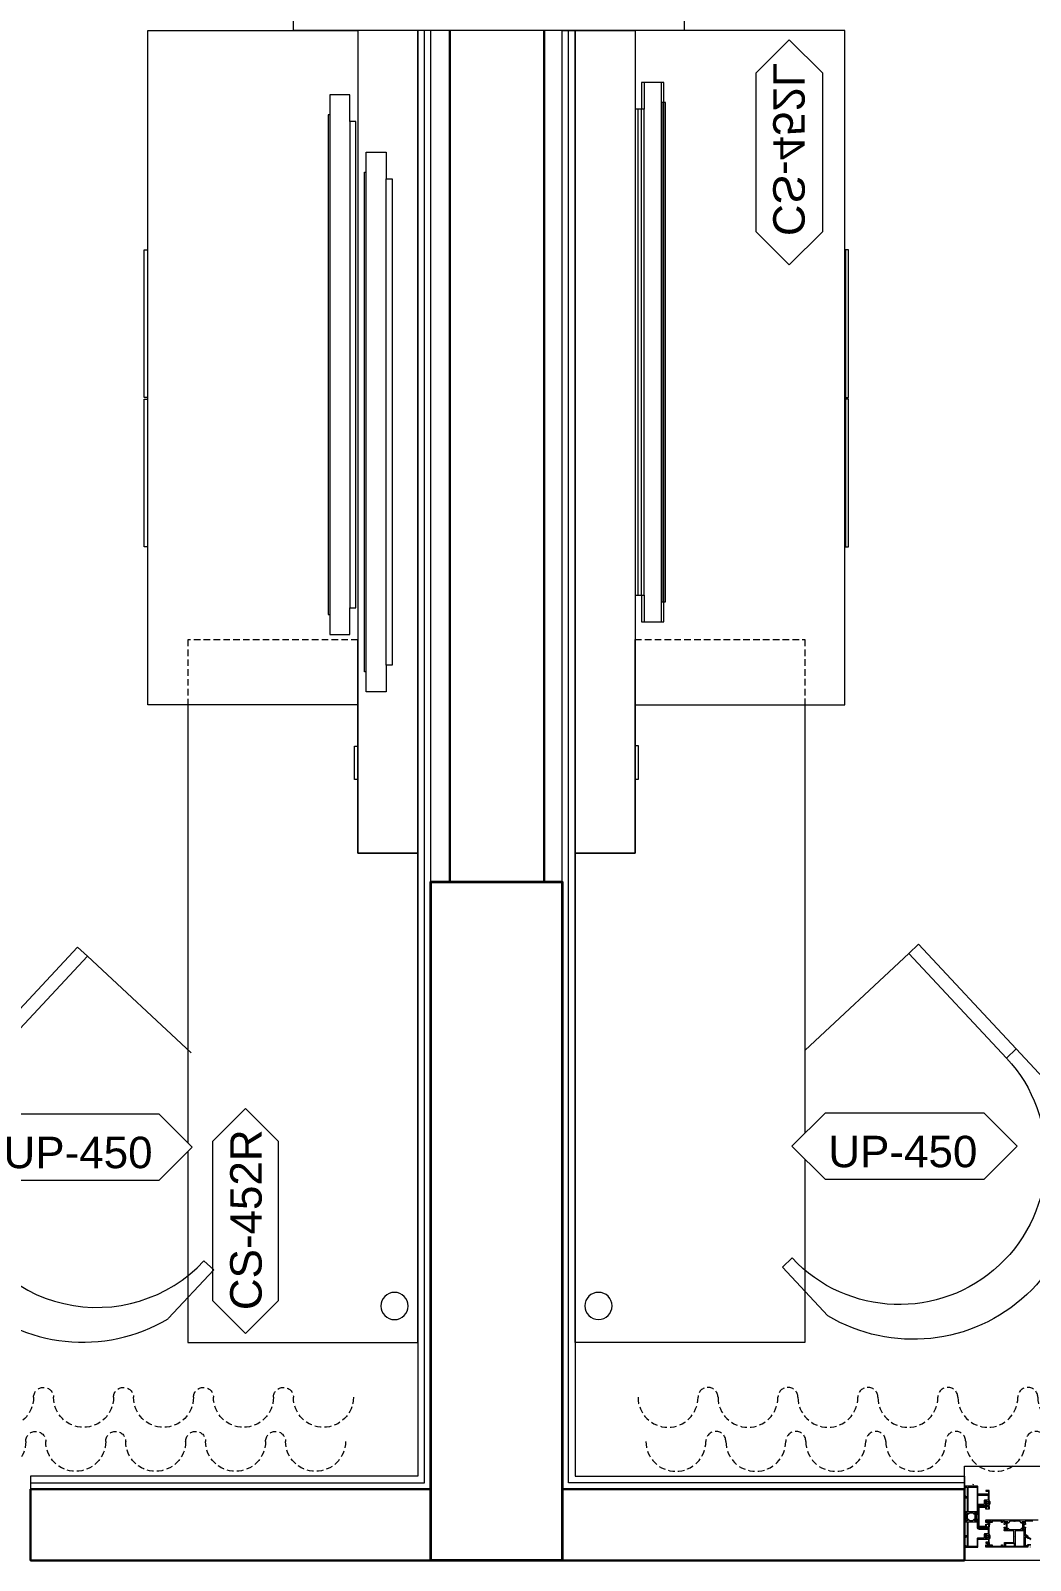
# Model space of a CAD drawing. Header units: centimetres. Extents: x 118932 to 154602, y -32682 to -23521.
# Drawn here: x 140517.6 to 140708.2, y -31158.7 to -30867 of the extents above; entities that cross this region are included whole.
import ezdxf

# ---------------------------------------------------------------- set-up
doc = ezdxf.new("R2010")
doc.units = ezdxf.units.CM
doc.header["$LTSCALE"] = 50
doc.header["$MEASUREMENT"] = 0
doc.linetypes.add('HIDDEN', pattern=[0.375, 0.25, -0.125])
for name, color, linetype, lineweight, true_color in [('GEN_00_BL_Yazı', 7, 'Continuous', 0, 0x4f5250), ('GEN_01_TA_Kolon', 7, 'Continuous', 35, 0xd05d28), ('GEN_02_TF_Mobilya', 7, 'Continuous', 5, 0x745e3d), ('GEN_02_TF_Pencere', 7, 'Continuous', 9, 0x6093ac), ('GEN_05_ML_Alçıpan', 7, 'Continuous', 18, 0x008b29), ('GEN_05_ML_Alçıpan_giydirme', 7, 'Continuous', 18, 0x7ebab5), ('GEN_05_ML_Mermer', 7, 'Continuous', 9, 0x9d8692), ('GEN_06_GR_İnce', 7, 'Continuous', 13, 0xb0b0a9), ('KALACAK DUVARLAR', 7, 'Continuous', 30, 0x005387), ('ÖRÜLECEK DUVARLAR', 7, 'Continuous', 30, 0xfaca30)]:
    doc.layers.add(name, color=color, linetype=linetype, lineweight=lineweight, true_color=true_color)
doc.styles.add('Arial_6', font='arial.ttf', dxfattribs={"height": 59.5325})

# ---------------------------------------------------------------- blocks, each defined once
blk = doc.blocks.new('LEVEL 0_B BLOK_KOLON')
at = {"layer": 'GEN_01_TA_Kolon'}
blk.add_lwpolyline([(-373, -1572.51), (-398, -1572.51), (-398, -1443.09), (-398, -1443.09), (-373, -1443.09)], close=True, dxfattribs=at)
blk = doc.blocks.new('KALACAK DUVALAR LEVEL 0 B BLOK')
at = {"layer": 'KALACAK DUVARLAR'}
for p, q in [((-508.88, -1426.58), (-508.88, -1588.88)), ((-490.88, -1426.58), (-490.88, -1588.88))]:
    blk.add_line(p, q, dxfattribs=at)
blk = doc.blocks.new('P30_')
at = {"layer": 'GEN_02_TF_Pencere', "linetype": 'Continuous'}
for p, q in [((206581.99, -26319.51), (206581.99, -26320.02)), ((206582.01, -26319.51), (206582.01, -26320.02)), ((206582.03, -26319.51), (206582.03, -26320.02)), ((206582.05, -26319.51), (206582.05, -26320.02)), ((206582.07, -26319.51), (206582.07, -26320.02)), ((206582.09, -26319.51), (206582.09, -26320.02)), ((206582.11, -26319.51), (206582.11, -26320.02)), ((206582.13, -26319.51), (206582.13, -26320.02)), ((206582.15, -26319.51), (206582.15, -26320.02)), ((206582.17, -26319.51), (206582.17, -26320.02)), ((206582.19, -26319.51), (206582.19, -26320.02)), ((206582.21, -26319.51), (206582.21, -26320.02)), ((206582.23, -26319.51), (206582.23, -26320.02)), ((206582.25, -26319.51), (206582.25, -26320.02)), ((206582.27, -26319.51), (206582.27, -26320.02)), ((206582.29, -26319.51), (206582.29, -26320.02)), ((206581.99, -26323.91), (206581.99, -26323.4)), ((206582.01, -26323.91), (206582.01, -26323.4)), ((206582.03, -26323.91), (206582.03, -26323.4)), ((206582.05, -26323.91), (206582.05, -26323.4)), ((206582.07, -26323.91), (206582.07, -26323.4)), ((206582.09, -26323.91), (206582.09, -26323.4)), ((206582.11, -26323.91), (206582.11, -26323.4)), ((206582.13, -26323.91), (206582.13, -26323.4)), ((206582.15, -26323.91), (206582.15, -26323.4)), ((206582.17, -26323.91), (206582.17, -26323.4)), ((206582.19, -26323.91), (206582.19, -26323.4)), ((206582.21, -26323.91), (206582.21, -26323.4)), ((206582.23, -26323.91), (206582.23, -26323.4)), ((206582.25, -26323.91), (206582.25, -26323.4)), ((206582.27, -26323.91), (206582.27, -26323.4)), ((206582.29, -26323.91), (206582.29, -26323.4))]:
    blk.add_line(p, q, dxfattribs=at)
at = {"layer": 'GEN_02_TF_Pencere', "extrusion": (0, 0, -1)}
for points in [[(-206578.05, -26314.87), (-206578.05, -26317.51, 0.414214), (-206578.02, -26317.54), (-206577.58, -26317.54, -0.414214), (-206577.55, -26317.57), (-206577.55, -26317.84), (-206577.55, -26318), (-206577.78, -26318.02, -0.957329), (-206577.79, -26317.98, 0.267761), (-206577.77, -26317.97), (-206577.72, -26317.81, 0.843081), (-206577.73, -26317.75), (-206578.18, -26317.75, 0.577366), (-206578.2, -26317.8), (-206578.11, -26317.96, 0.182697), (-206578.1, -26317.96, -0.849744), (-206578.11, -26318), (-206578.2, -26318, -0.267944), (-206578.46, -26317.85), (-206578.49, -26317.8, 0.267966), (-206578.58, -26317.75), (-206578.66, -26317.75, -1), (-206578.72, -26317.75), (-206578.8, -26317.75, -1), (-206578.86, -26317.75), (-206578.92, -26317.75), (-206578.94, -26317.79), (-206578.96, -26317.75), (-206579.09, -26317.75, 0.267964), (-206579.17, -26317.8), (-206579.2, -26317.85, -0.267944), (-206579.46, -26318), (-206579.55, -26318, -0.849637), (-206579.56, -26317.96, 0.182928), (-206579.55, -26317.96), (-206579.46, -26317.8, 0.577366), (-206579.48, -26317.75), (-206579.94, -26317.75, 0.843087), (-206579.95, -26317.81), (-206579.89, -26317.97, 0.268123), (-206579.87, -26317.98, -0.957545), (-206579.88, -26318.02), (-206580.18, -26318, -0.493156), (-206580.19, -26317.97), (-206580.16, -26317.89, -0.312805), (-206580.15, -26317.87, 0.41134), (-206580.12, -26317.84), (-206580.12, -26316.54, 0.414214), (-206580.32, -26316.34), (-206582.09, -26316.34, 0.414214), (-206582.12, -26316.37), (-206582.07, -26316.51, -0.414214), (-206582.1, -26316.54), (-206582.24, -26316.54, -0.414214), (-206582.27, -26316.51), (-206582.27, -26316.16, -0.399096), (-206582.22, -26316.11), (-206581.85, -26316.09, -0.429495), (-206581.81, -26316.12), (-206581.81, -26316.14, 0.414214), (-206581.76, -26316.19), (-206581.57, -26316.19, 0.414214), (-206581.47, -26316.09), (-206581.47, -26315.59, 0.414214), (-206581.57, -26315.49), (-206581.76, -26315.49, 0.414214), (-206581.81, -26315.54), (-206581.81, -26315.56, -0.429487), (-206581.85, -26315.59), (-206582.22, -26315.57, -0.399104), (-206582.27, -26315.52), (-206582.27, -26313.57, -0.414214), (-206582.17, -26313.47), (-206581.65, -26313.47, -0.414214), (-206581.62, -26313.5), (-206581.62, -26313.59, -0.400696), (-206581.64, -26313.62), (-206582.08, -26313.64, 0.400696), (-206582.11, -26313.67), (-206582.11, -26314.18, 0.414214), (-206582.08, -26314.21), (-206580.15, -26314.21, 0.414214), (-206580.12, -26314.18), (-206580.12, -26312.82, -0.414214), (-206579.97, -26312.67), (-206577.58, -26312.67, -0.414214), (-206577.55, -26312.7), (-206577.55, -26312.92, -0.414214), (-206577.7, -26313.07), (-206577.73, -26313.07, -0.414214), (-206577.75, -26313.05), (-206577.75, -26313, -0.36604), (-206577.72, -26312.97, 0.365984), (-206577.7, -26312.94), (-206577.7, -26312.85, 0.414214), (-206577.73, -26312.82), (-206577.84, -26312.82, 0.367429), (-206577.87, -26312.85, -0.364526), (-206577.89, -26312.87), (-206578.02, -26312.87, 0.414214), (-206578.05, -26312.9), (-206578.05, -26313.74), (-206578.08, -26313.77), (-206578.05, -26313.8), (-206578.05, -26314.64, 0.414214), (-206578.02, -26314.67), (-206577.89, -26314.67, -0.364526), (-206577.87, -26314.7, 0.367429), (-206577.84, -26314.72), (-206577.73, -26314.72, 0.414214), (-206577.7, -26314.69), (-206577.7, -26314.6, 0.365984), (-206577.72, -26314.57, -0.36604), (-206577.75, -26314.55), (-206577.75, -26314.49, -0.414214), (-206577.73, -26314.47), (-206577.7, -26314.47, -0.414214), (-206577.55, -26314.62), (-206577.55, -26314.79, -0.414214), (-206577.63, -26314.87), (-206578.05, -26314.87)], [(-206580.12, -26316.11), (-206580.12, -26314.42, 0.414189), (-206580.15, -26314.39), (-206582.06, -26314.39, 0.414238), (-206582.09, -26314.42), (-206582.09, -26315.31, 0.414214), (-206582.06, -26315.34), (-206581.37, -26315.34, -0.414214), (-206581.27, -26315.44), (-206581.27, -26316.04, 0.414214), (-206581.17, -26316.14), (-206580.15, -26316.14, 0.414214), (-206580.12, -26316.11)], [(-206577.85, -26318.92), (-206577.85, -26318.07, -0.131652), (-206577.83, -26318.01), (-206577.73, -26317.83), (-206577.73, -26317.79, 0.414214), (-206577.77, -26317.75), (-206578.11, -26317.75, 0.414214), (-206578.15, -26317.79), (-206578.15, -26317.83), (-206578.04, -26318.01, -0.131652), (-206578.03, -26318.07), (-206578.03, -26318.92, -0.131652), (-206578.04, -26318.98), (-206578.15, -26319.16), (-206578.15, -26319.19, 0.414214), (-206578.11, -26319.23), (-206577.77, -26319.23, 0.414214), (-206577.73, -26319.19), (-206577.73, -26319.16), (-206577.83, -26318.98, -0.131652), (-206577.85, -26318.92)], [(-206579.6, -26318.92), (-206579.6, -26318.07, -0.131652), (-206579.59, -26318.01), (-206579.48, -26317.83), (-206579.48, -26317.79, 0.414214), (-206579.52, -26317.75), (-206579.86, -26317.75, 0.414214), (-206579.9, -26317.79), (-206579.9, -26317.83), (-206579.8, -26318.01, -0.131652), (-206579.78, -26318.07), (-206579.78, -26318.92, -0.131652), (-206579.8, -26318.98), (-206579.9, -26319.16), (-206579.9, -26319.19, 0.414214), (-206579.86, -26319.23), (-206579.52, -26319.23, 0.414214), (-206579.48, -26319.19), (-206579.48, -26319.16), (-206579.59, -26318.98, -0.131652), (-206579.6, -26318.92)], [(-206581.61, -26316.38, 0.198912), (-206581.62, -26316.36, 0.198912), (-206581.64, -26316.35), (-206582.05, -26316.35, 0.518649), (-206582.08, -26316.39), (-206582.04, -26316.51, -0.518649), (-206582.07, -26316.55), (-206582.23, -26316.55, 0.414214), (-206582.26, -26316.58), (-206582.26, -26317.04, 0.414214), (-206582.23, -26317.07), (-206581.64, -26317.07, 0.414214), (-206581.61, -26317.04), (-206581.61, -26316.7), (-206580.26, -26316.7), (-206580.26, -26318.49), (-206580.26, -26320.27), (-206581.61, -26320.27), (-206581.61, -26319.93, 0.414214), (-206581.64, -26319.9), (-206582.23, -26319.9, 0.414214), (-206582.26, -26319.93), (-206582.26, -26320.39, 0.414214), (-206582.23, -26320.42), (-206582.07, -26320.42, -0.518649), (-206582.04, -26320.46), (-206582.08, -26320.58, 0.518649), (-206582.05, -26320.62), (-206581.64, -26320.62, 0.414214), (-206581.61, -26320.59), (-206581.61, -26320.42, -0.414214), (-206581.58, -26320.39), (-206580.17, -26320.39, 0.414214), (-206580.14, -26320.36), (-206580.14, -26318.49), (-206580.14, -26316.61, 0.414214), (-206580.17, -26316.58), (-206581.58, -26316.58, -0.414214), (-206581.61, -26316.55), (-206581.61, -26316.38)], [(-206582.27, -26315.4, 0.064394), (-206582.35, -26315.61, 0.064394), (-206582.38, -26315.83, 0.129325), (-206582.27, -26316.26), (-206582.27, -26316.11, -0.399528), (-206582.24, -26316.08), (-206581.82, -26316.06, -0.414214), (-206581.79, -26316.09), (-206581.79, -26316.12, 0.414214), (-206581.76, -26316.15), (-206581.76, -26316.15, 0.295923), (-206581.67, -26316.09, 0.104809), (-206581.61, -26315.83, 0.104809), (-206581.67, -26315.57, 0.295923), (-206581.76, -26315.51), (-206581.76, -26315.51, 0.414214), (-206581.79, -26315.54), (-206581.79, -26315.57, -0.414214), (-206581.82, -26315.6), (-206582.24, -26315.58, -0.399528), (-206582.27, -26315.55), (-206582.27, -26315.4)], [(-206581.72, -26316.48, -0.190395), (-206581.71, -26316.5), (-206581.71, -26316.94, -0.414214), (-206581.74, -26316.97), (-206582.13, -26316.97, -0.414214), (-206582.16, -26316.94), (-206582.16, -26316.68, -0.414214), (-206582.13, -26316.65), (-206582.09, -26316.65, 0.505029), (-206581.95, -26316.46), (-206581.74, -26316.47, -0.190395), (-206581.72, -26316.48)], [(-206582.13, -26315.69), (-206581.8, -26315.7, -0.337036), (-206581.77, -26315.73, -0.054259), (-206581.76, -26315.83, -0.054259), (-206581.77, -26315.94, -0.337036), (-206581.8, -26315.96), (-206582.13, -26315.98, -0.32284), (-206582.15, -26315.96, -0.093955), (-206582.18, -26315.83, -0.093955), (-206582.15, -26315.71, -0.32284), (-206582.13, -26315.69)], [(-206577.58, -26324.32), (-206579.97, -26324.32, -0.414214), (-206580.12, -26324.17), (-206580.12, -26322.81, 0.414214), (-206580.15, -26322.78), (-206582.08, -26322.78, 0.414214), (-206582.11, -26322.81), (-206582.11, -26323.32, 0.400696), (-206582.08, -26323.35), (-206581.64, -26323.37, -0.400696), (-206581.62, -26323.4), (-206581.62, -26323.49, -0.414214), (-206581.65, -26323.52), (-206582.17, -26323.52, -0.414214), (-206582.27, -26323.42), (-206582.27, -26322.6, -0.399104), (-206582.22, -26322.55), (-206581.85, -26322.53, -0.429487), (-206581.81, -26322.56), (-206581.81, -26322.58, 0.414214), (-206581.76, -26322.63), (-206581.57, -26322.63, 0.414214), (-206581.47, -26322.53), (-206581.47, -26322.03, 0.414214), (-206581.57, -26321.93), (-206581.76, -26321.93, 0.414214), (-206581.81, -26321.98), (-206581.81, -26322, -0.429495), (-206581.85, -26322.03), (-206582.22, -26322.01, -0.399096), (-206582.27, -26321.96), (-206582.27, -26320.48, -0.414214), (-206582.24, -26320.45), (-206582.1, -26320.45, -0.518649), (-206582.07, -26320.49), (-206582.11, -26320.61, 0.518649), (-206582.08, -26320.65), (-206580.32, -26320.65, 0.414214), (-206580.12, -26320.45), (-206580.12, -26319.15, 0.41134), (-206580.15, -26319.12, -0.312805), (-206580.16, -26319.1), (-206580.19, -26319.02, -0.493156), (-206580.18, -26318.99), (-206579.88, -26318.97, -0.957545), (-206579.87, -26319.01, 0.268123), (-206579.89, -26319.02), (-206579.95, -26319.18, 0.843087), (-206579.94, -26319.24), (-206579.48, -26319.24, 0.577366), (-206579.46, -26319.19), (-206579.55, -26319.04, 0.182928), (-206579.56, -26319.03, -0.849637), (-206579.55, -26318.99), (-206579.46, -26318.99, -0.267944), (-206579.2, -26319.14), (-206579.17, -26319.19, 0.267964), (-206579.09, -26319.24), (-206578.96, -26319.24), (-206578.94, -26319.2), (-206578.92, -26319.24), (-206578.86, -26319.24, -1), (-206578.8, -26319.24), (-206578.72, -26319.24, -1), (-206578.66, -26319.24), (-206578.58, -26319.24, 0.267966), (-206578.49, -26319.19), (-206578.46, -26319.14, -0.267944), (-206578.2, -26318.99), (-206578.11, -26318.99, -0.849744), (-206578.1, -26319.03, 0.182697), (-206578.11, -26319.04), (-206578.2, -26319.19, 0.577366), (-206578.18, -26319.24), (-206577.73, -26319.24, 0.843081), (-206577.72, -26319.18), (-206577.77, -26319.02, 0.267761), (-206577.79, -26319.01, -0.957329), (-206577.78, -26318.97), (-206577.55, -26318.99), (-206577.55, -26319.15), (-206577.55, -26319.43, -0.414214), (-206577.58, -26319.46), (-206578.02, -26319.46, 0.414214), (-206578.05, -26319.49), (-206578.05, -26322.12), (-206577.63, -26322.12, -0.414214), (-206577.55, -26322.2), (-206577.55, -26322.37, -0.414214), (-206577.7, -26322.52), (-206577.73, -26322.52, -0.414214), (-206577.75, -26322.5), (-206577.75, -26322.45, -0.36604), (-206577.72, -26322.42, 0.365984), (-206577.7, -26322.39), (-206577.7, -26322.3, 0.414214), (-206577.73, -26322.27), (-206577.84, -26322.27, 0.367429), (-206577.87, -26322.29, -0.364526), (-206577.89, -26322.32), (-206578.02, -26322.32, 0.414214), (-206578.05, -26322.35), (-206578.05, -26323.19), (-206578.08, -26323.22), (-206578.05, -26323.25), (-206578.05, -26324.09, 0.414214), (-206578.02, -26324.12), (-206577.89, -26324.12, -0.364526), (-206577.87, -26324.14, 0.367429), (-206577.84, -26324.17), (-206577.73, -26324.17, 0.414214), (-206577.7, -26324.14), (-206577.7, -26324.05, 0.365984), (-206577.72, -26324.02, -0.36604), (-206577.75, -26323.99), (-206577.75, -26323.94, -0.414214), (-206577.73, -26323.92), (-206577.7, -26323.92, -0.414214), (-206577.55, -26324.07), (-206577.55, -26324.29, -0.414214), (-206577.58, -26324.32)], [(-206579.94, -26324.14), (-206578.23, -26324.14), (-206578.23, -26319.46), (-206579.94, -26319.46), (-206579.94, -26320.45, -0.414214), (-206580.32, -26320.83), (-206582.06, -26320.83, 0.414214), (-206582.09, -26320.86), (-206582.09, -26321.75, 0.414214), (-206582.06, -26321.78), (-206581.37, -26321.78, -0.414214), (-206581.27, -26321.88), (-206581.27, -26322.48, 0.414214), (-206581.17, -26322.58), (-206580.04, -26322.58, -0.414214), (-206579.94, -26322.68), (-206579.94, -26324.14)], [(-206589.59, -26324.31), (-206581.65, -26324.32, 0.198912), (-206581.62, -26324.31, 0.198912), (-206581.62, -26324.29), (-206581.62, -26323.85, 0.414214), (-206581.65, -26323.82), (-206581.85, -26323.82, 0.414214), (-206581.92, -26323.89, 0.414214), (-206581.89, -26323.92), (-206581.81, -26323.92, -0.414214), (-206581.76, -26323.97), (-206581.76, -26324.09, -0.414214), (-206581.81, -26324.14), (-206582.48, -26324.14, -0.414214), (-206582.53, -26324.09), (-206582.53, -26323.97, -0.414214), (-206582.48, -26323.92), (-206582.4, -26323.92, 0.414214), (-206582.37, -26323.89, 0.414214), (-206582.44, -26323.82), (-206582.75, -26323.82, 0.414214), (-206582.8, -26323.87), (-206582.8, -26323.94, 0.414214), (-206582.77, -26323.97), (-206582.67, -26323.97), (-206582.67, -26324.12), (-206584.67, -26324.11), (-206584.67, -26323.96), (-206584.6, -26323.96, 0.414214), (-206584.57, -26323.93), (-206584.57, -26323.87, 0.414214), (-206584.6, -26323.84), (-206584.76, -26323.84, 0.414214), (-206584.79, -26323.87), (-206584.79, -26324.08, -0.414214), (-206584.82, -26324.11), (-206585.17, -26324.11), (-206585.17, -26323.41, 0.414213), (-206585.2, -26323.38), (-206586.97, -26323.38), (-206586.96, -26322.3), (-206586.99, -26322.27), (-206586.96, -26322.24), (-206586.96, -26321.16), (-206585.21, -26321.16, 0.414277), (-206585.11, -26321.06), (-206585.11, -26321.03, 0.339312), (-206585.13, -26321.01), (-206585.15, -26321, -0.339802), (-206585.16, -26320.99), (-206585.16, -26320.8), (-206585.09, -26320.54, 0.700085), (-206585.2, -26320.46), (-206585.22, -26320.48), (-206585.39, -26320.65, 0.617948), (-206585.38, -26320.71, -0.283637), (-206585.35, -26320.73), (-206585.3, -26320.91), (-206585.3, -26320.93, -0.673161), (-206585.35, -26320.95, 0.202488), (-206585.37, -26320.94), (-206585.76, -26320.94, -0.414214), (-206585.79, -26320.91), (-206585.79, -26320.89, -0.137872), (-206585.79, -26320.88), (-206585.69, -26320.72, 0.585524), (-206585.71, -26320.69), (-206585.85, -26320.69, 0.261413), (-206585.94, -26320.74), (-206586.01, -26320.87, -0.261413), (-206586.1, -26320.91), (-206587.01, -26320.91), (-206588.18, -26320.91, -0.261413), (-206588.26, -26320.86), (-206588.34, -26320.74, 0.261413), (-206588.42, -26320.69), (-206588.57, -26320.69, 0.585524), (-206588.58, -26320.72), (-206588.49, -26320.87, -0.137872), (-206588.49, -26320.89), (-206588.49, -26320.91, -0.414214), (-206588.52, -26320.94), (-206588.9, -26320.94, 0.202488), (-206588.93, -26320.95, -0.673161), (-206588.98, -26320.93), (-206588.98, -26320.91), (-206588.93, -26320.73, -0.283637), (-206588.9, -26320.71, 0.617948), (-206588.89, -26320.65), (-206589.06, -26320.47), (-206589.08, -26320.46, 0.700085), (-206589.18, -26320.54), (-206589.11, -26320.8), (-206589.11, -26322.08, -0.414214), (-206589.14, -26322.11), (-206589.28, -26322.11, -0.414214), (-206589.31, -26322.08), (-206589.31, -26321.99, 0.463003), (-206589.35, -26321.96, 0.372825), (-206589.43, -26322.06), (-206589.43, -26322.08, -0.414214), (-206589.46, -26322.11), (-206589.53, -26322.11, 0.414214), (-206589.61, -26322.19), (-206589.61, -26322.36, 0.414214), (-206589.47, -26322.51), (-206589.45, -26322.51, 0.414214), (-206589.42, -26322.48), (-206589.42, -26322.44, 0.380812), (-206589.44, -26322.41, -0.365977), (-206589.47, -26322.38), (-206589.47, -26322.29, -0.414214), (-206589.43, -26322.26), (-206589.32, -26322.26, -0.365977), (-206589.3, -26322.29, 0.369187), (-206589.27, -26322.31), (-206589.14, -26322.31, -0.414214), (-206589.11, -26322.34), (-206589.12, -26323.18), (-206589.09, -26323.21), (-206589.12, -26323.24), (-206589.12, -26324.08, -0.414214), (-206589.15, -26324.11), (-206589.27, -26324.11, 0.365995), (-206589.3, -26324.14, -0.365977), (-206589.33, -26324.16), (-206589.44, -26324.16, -0.414214), (-206589.47, -26324.13), (-206589.47, -26324.04, -0.374045), (-206589.44, -26324.01, 0.366034), (-206589.42, -26323.98), (-206589.42, -26323.94, 0.414214), (-206589.45, -26323.91), (-206589.47, -26323.91, 0.414214), (-206589.62, -26324.06), (-206589.62, -26324.28, 0.414214), (-206589.59, -26324.31)], [(-206581.71, -26320.03), (-206581.71, -26320.47, -0.395113), (-206581.74, -26320.5), (-206581.95, -26320.52, 0.505029), (-206582.09, -26320.32), (-206582.13, -26320.32, -0.414214), (-206582.16, -26320.29), (-206582.16, -26320.03, -0.414214), (-206582.13, -26320), (-206581.74, -26320, -0.414214), (-206581.71, -26320.03)], [(-206585.65, -26320.63), (-206585.65, -26319.78, 0.131653), (-206585.67, -26319.72), (-206585.77, -26319.54), (-206585.77, -26319.5, -0.414213), (-206585.73, -26319.46), (-206585.39, -26319.46, -0.414214), (-206585.35, -26319.5), (-206585.35, -26319.54), (-206585.46, -26319.72, 0.131652), (-206585.47, -26319.78), (-206585.47, -26320.63, 0.131652), (-206585.46, -26320.69), (-206585.35, -26320.87), (-206585.35, -26320.9, -0.414214), (-206585.39, -26320.94), (-206585.73, -26320.94, -0.414213), (-206585.77, -26320.9), (-206585.77, -26320.87), (-206585.67, -26320.69, 0.131652), (-206585.65, -26320.63)], [(-206588.65, -26320.63), (-206588.65, -26319.78, -0.131653), (-206588.63, -26319.72), (-206588.53, -26319.54), (-206588.53, -26319.5, 0.414213), (-206588.57, -26319.46), (-206588.91, -26319.46, 0.414214), (-206588.95, -26319.5), (-206588.95, -26319.54), (-206588.84, -26319.72, -0.131652), (-206588.83, -26319.78), (-206588.83, -26320.63, -0.131652), (-206588.84, -26320.69), (-206588.95, -26320.87), (-206588.95, -26320.9, 0.414214), (-206588.91, -26320.94), (-206588.57, -26320.94, 0.414213), (-206588.53, -26320.9), (-206588.53, -26320.87), (-206588.63, -26320.69, -0.131652), (-206588.65, -26320.63)], [(-206582.27, -26321.84, 0.064394), (-206582.35, -26322.05, 0.064394), (-206582.38, -26322.27, 0.129325), (-206582.27, -26322.7), (-206582.27, -26322.55, -0.399528), (-206582.24, -26322.52), (-206581.82, -26322.5, -0.414214), (-206581.79, -26322.53), (-206581.79, -26322.56, 0.414214), (-206581.76, -26322.59), (-206581.76, -26322.59, 0.295923), (-206581.67, -26322.53, 0.104809), (-206581.61, -26322.27, 0.104809), (-206581.67, -26322.01, 0.295923), (-206581.76, -26321.95), (-206581.76, -26321.95, 0.414214), (-206581.79, -26321.98), (-206581.79, -26322.01, -0.414214), (-206581.82, -26322.04), (-206582.24, -26322.02, -0.399528), (-206582.27, -26321.99), (-206582.27, -26321.84)], [(-206582.13, -26322.12), (-206581.8, -26322.14, -0.337036), (-206581.77, -26322.16, -0.054259), (-206581.76, -26322.27, -0.054259), (-206581.77, -26322.37, -0.337036), (-206581.8, -26322.4), (-206582.13, -26322.41, -0.32284), (-206582.15, -26322.4, -0.093955), (-206582.18, -26322.27, -0.093955), (-206582.15, -26322.14, -0.32284), (-206582.13, -26322.12)], [(-206587.04, -26323.59, -0.198912), (-206587.02, -26323.58), (-206585.4, -26323.58, -0.414214), (-206585.37, -26323.61), (-206585.37, -26324.08, -0.414214), (-206585.4, -26324.11), (-206587.02, -26324.11, -0.414214), (-206587.05, -26324.08), (-206587.05, -26323.61, -0.198912), (-206587.04, -26323.59)]]:
    blk.add_lwpolyline(points, format="xyb", close=True, dxfattribs=at)
for points in [[(-206578.23, -26317.54), (-206578.23, -26312.85), (-206579.94, -26312.85), (-206579.94, -26317.54), (-206578.23, -26317.54)], [(-206587.21, -26324.11), (-206588.92, -26324.11), (-206588.91, -26321.16), (-206587.2, -26321.16), (-206587.21, -26324.11)]]:
    blk.add_lwpolyline(points, close=True, dxfattribs=at)
for points in [[(-206590.57, -26319.31), (-206589.15, -26319.31, -0.414214), (-206589.12, -26319.34), (-206589.12, -26319.61), (-206589.19, -26319.87, 0.700075), (-206589.08, -26319.95), (-206589.06, -26319.93), (-206588.89, -26319.76, 0.617785), (-206588.9, -26319.7, -0.283333), (-206588.93, -26319.68), (-206588.98, -26319.49), (-206588.98, -26319.48, -0.673162), (-206588.93, -26319.45, 0.202354), (-206588.91, -26319.46), (-206588.52, -26319.46, -0.415901), (-206588.49, -26319.49), (-206588.49, -26319.52, -0.137872), (-206588.49, -26319.53), (-206588.59, -26319.68, 0.585714), (-206588.57, -26319.71), (-206588.43, -26319.71, 0.30109), (-206588.34, -26319.67), (-206588.18, -26319.41, -0.261413), (-206588.1, -26319.36), (-206587.27, -26319.36), (-206587.25, -26319.4), (-206587.23, -26319.36), (-206587.17, -26319.36, 1), (-206587.11, -26319.36), (-206587.03, -26319.36, 1), (-206586.97, -26319.36), (-206586.19, -26319.36, -0.261413), (-206586.1, -26319.41), (-206585.94, -26319.67, 0.261381), (-206585.86, -26319.71), (-206585.71, -26319.71, 0.585524), (-206585.7, -26319.68), (-206585.79, -26319.53, -0.137707), (-206585.79, -26319.52), (-206585.79, -26319.49, -0.414214), (-206585.76, -26319.46), (-206585.38, -26319.46, 0.202488), (-206585.35, -26319.45, -0.673126), (-206585.3, -26319.48), (-206585.3, -26319.49), (-206585.35, -26319.68, -0.283536), (-206585.38, -26319.7, 0.617796), (-206585.39, -26319.76), (-206585.22, -26319.93), (-206585.2, -26319.95, 0.700399), (-206585.1, -26319.87), (-206585.17, -26319.61), (-206585.17, -26319.34, -0.414214), (-206585.14, -26319.31), (-206584.82, -26319.31, -0.414214), (-206584.79, -26319.34), (-206584.79, -26319.55, 0.414214), (-206584.76, -26319.58), (-206584.6, -26319.58, 0.414214), (-206584.57, -26319.55), (-206584.57, -26319.49, 0.414214), (-206584.6, -26319.46), (-206584.67, -26319.46), (-206584.67, -26319.31), (-206582.67, -26319.31), (-206582.67, -26319.46), (-206582.77, -26319.46, 0.414214), (-206582.8, -26319.49), (-206582.8, -26319.56, 0.414214), (-206582.75, -26319.61), (-206582.44, -26319.61, 0.414214), (-206582.37, -26319.54, 0.414214), (-206582.4, -26319.51), (-206582.48, -26319.51, -0.414214), (-206582.53, -26319.46), (-206582.53, -26319.34, -0.414214), (-206582.48, -26319.29), (-206581.81, -26319.29, -0.414214), (-206581.76, -26319.34), (-206581.76, -26319.46, -0.414214), (-206581.81, -26319.51), (-206581.89, -26319.51, 0.414214), (-206581.92, -26319.54, 0.414214), (-206581.85, -26319.61), (-206581.65, -26319.61, 0.414214), (-206581.62, -26319.58), (-206581.62, -26319.14, 0.414214), (-206581.65, -26319.11), (-206581.65, -26319.11), (-206591.59, -26319.11, 0.414214)], [(-206590.15, -26324.32, 0.41421), (-206590.12, -26324.29), (-206590.12, -26324.23, 0.41421), (-206590.15, -26324.2)], [(-206590.17, -26323.9), (-206589.9, -26323.9), (-206589.88, -26323.93, 0.414213), (-206589.83, -26323.94), (-206589.66, -26323.84, 0.767327), (-206589.68, -26323.78), (-206590.19, -26323.78, 0.414213)], [(-206590.2, -26322.89), (-206590.09, -26322.73, -0.244575), (-206589.94, -26322.66), (-206589.66, -26322.66, 0.767327), (-206589.63, -26322.55), (-206589.83, -26322.44, 0.577351), (-206589.88, -26322.47), (-206589.88, -26322.54), (-206589.94, -26322.54, 0.244575), (-206590.19, -26322.66)]]:
    blk.add_lwpolyline(points, format="xyb", dxfattribs=at)
at = {"layer": 'GEN_02_TF_Pencere', "linetype": 'Continuous'}
for points in [[(206582.48, -26319.51), (206581.8, -26319.51), (206581.8, -26319.42), (206582.48, -26319.42), (206582.48, -26319.51)], [(206581.8, -26323.91), (206582.48, -26323.91), (206582.48, -26324), (206581.8, -26324), (206581.8, -26323.91)]]:
    blk.add_lwpolyline(points, close=True, dxfattribs=at)
at = {"layer": 'GEN_02_TF_Pencere'}
blk.add_arc((206579.47, -26312.47), 0.332, 142.1442, 217.8558, dxfattribs=at)
at = {"layer": 'GEN_05_ML_Mermer'}
blk.add_lwpolyline([(206772.55, -26326.82), (206577.55, -26326.82), (206577.55, -26308.82), (206772.55, -26308.82)], close=True, dxfattribs=at)
blk = doc.blocks.new('DOGRAMA LEVEL 0 B BLOK')
at = {"layer": 'GEN_06_GR_İnce'}
blk.add_blockref('P30_', (-205555.71, 24514.21, 0), dxfattribs=at)
blk = doc.blocks.new('ÖRÜLECEK DUVAR LEVEL 0 B BLOK')
at = {"layer": 'ÖRÜLECEK DUVARLAR', "elevation": 0}
for points in [[(536.96, -851.36), (613.26, -851.36), (613.26, -864.92), (536.96, -864.92)], [(714.96, -851.36), (638.26, -851.36), (638.26, -864.92), (714.96, -864.92)]]:
    blk.add_lwpolyline(points, close=True, dxfattribs=at)
blk = doc.blocks.new('DUVAR LEVEL 0 B LBOK')
at = {"layer": 'GEN_05_ML_Alçıpan', "elevation": 0}
blk.add_lwpolyline([(252.71, -387.82), (198.21, -387.82), (198.21, -573.82), (270.21, -573.82), (270.21, -576.32), (195.71, -576.32), (195.71, -385.32), (252.71, -385.32)], dxfattribs=at)
at = {"layer": 'GEN_05_ML_Alçıpan_giydirme', "elevation": 0}
for points in [[(145.62, -854.47), (221.92, -854.47), (221.92, -576.32), (219.42, -576.32), (219.42, -851.97), (145.62, -851.97), (145.62, -854.47)], [(145.62, -853.22), (220.67, -853.22), (220.67, -576.32)], [(323.62, -854.47), (246.92, -854.47), (246.92, -576.32), (249.42, -576.32), (249.42, -851.97), (323.62, -851.97), (323.62, -854.47)], [(323.62, -853.22), (248.17, -853.22), (248.17, -576.32)]]:
    blk.add_lwpolyline(points, dxfattribs=at)
blk = doc.blocks.new('FFE-Tag')
at = {"color": 0}
blk.add_wipeout([(-8.76, 0), (-6.19, 2.57), (6.19, 2.57), (8.76, 0), (6.19, -2.57), (-6.19, -2.57)], dxfattribs=at).dxf.layer = 'GEN_00_BL_Yazı'
at = {"layer": 'GEN_00_BL_Yazı', "color": 0}
for p, q in [((-8.76, 0), (-6.19, 2.57)), ((6.19, 2.57), (-6.19, 2.57)), ((8.76, 0), (6.19, 2.57)), ((-8.76, 0), (-6.19, -2.57)), ((8.76, 0), (6.19, -2.57)), ((-6.19, -2.57), (6.19, -2.57))]:
    blk.add_line(p, q, dxfattribs=at)
blk = doc.blocks.new('CS-452R')
at = {"layer": 'GEN_00_BL_Yazı', "xscale": 2.448801272789173, "yscale": 2.448801272789173, "zscale": 2.448801272789173}
blk.add_blockref('FFE-Tag', (0, 0), dxfattribs=at)
at = {"layer": 'GEN_00_BL_Yazı', "insert": (-17, 2.92), "char_height": 6, "attachment_point": 1, "style": 'Arial_6'}
blk.add_mtext('CS-452R', dxfattribs=at)
blk = doc.blocks.new('*U558')
at = {"layer": 'GEN_02_TF_Mobilya'}
for points in [[(-145.1, 389.3), (-1431, 389.3), (-1431, -10.7), (-145.1, -10.7)], [(-731.1, 396.2), (-1012.6, 396.2), (-1012.6, 390.4), (-731.1, 390.4)], [(-446.8, 396.2), (-728.2, 396.2), (-728.2, 390.4), (-446.8, 390.4)], [(137.5, -125), (-1431, -125), (-1431, -10.7), (137.5, -10.7)], [(-3.2, -4.3), (-66.7, -4.3), (-66.7, -10.7), (-3.2, -10.7)]]:
    blk.add_lwpolyline(points, close=True, dxfattribs=at)
at = {"layer": 'GEN_02_TF_Mobilya', "linetype": 'HIDDEN'}
blk.add_lwpolyline([(-269.5, -10.7), (-269.5, 313.1), (-145.1, 313.1)], dxfattribs=at)
at = {"layer": 'GEN_02_TF_Mobilya'}
blk.add_circle((1001.1, -80.6), 26, dxfattribs=at)
at = {"xscale": -9.99999999999993, "yscale": 9.99999999999993, "zscale": 9.99999999999993}
blk.add_blockref('CS-452R', (839, 203.3, 0), dxfattribs=at)
at = {"layer": 'GEN_02_TF_Mobilya'}
blk.add_lwpolyline([(-145.1, 313.1), (1070.9, 313.1), (1070.9, -125), (137.5, -125), (137.5, -10.7), (-269.5, -10.7)], dxfattribs=at)
blk = doc.blocks.new('UP-450_Chair')
at = {"layer": 'GEN_02_TF_Mobilya'}
for p, q in [((-304.8, 200), (-279.4, 200)), ((-304.8, -73), (-304.8, 200)), ((-279.4, 200), (-9.1, 200)), ((-279.4, 200), (-279.4, -73)), ((-279.4, -73), (-304.8, -73)), ((-304.8, -73), (-304.8, -200)), ((304.8, -73), (279.4, -73)), ((304.8, -200), (304.8, -73))]:
    blk.add_line(p, q, dxfattribs=at)
for centre, radius, start, end in [((0, -73), 279.4, 180, 0), ((0, -111.9), 317.3, 196.1288, 343.8712)]:
    blk.add_arc(centre, radius, start, end, dxfattribs=at)
blk = doc.blocks.new('EQ-456_TV 50_12554900-TypeF')
at = {"layer": 'GEN_02_TF_Mobilya'}
for p, q in [((520.7, 0), (-406.4, 0)), ((-406.4, 0), (-406.4, -11.9)), ((520.7, -11.9), (520.7, 0)), ((-406.4, -11.9), (-457.2, -11.9)), ((-457.2, -11.9), (-457.2, -50)), ((-406.4, -11.9), (520.7, -11.9)), ((571.5, -11.9), (520.7, -11.9)), ((571.5, -50), (571.5, -11.9)), ((-457.2, -50), (-419.1, -50)), ((-419.1, -50), (-419.1, -53.175)), ((-419.1, -50), (533.4, -50)), ((-419.1, -53.175), (533.4, -53.175)), ((533.4, -53.175), (533.4, -50)), ((533.4, -50), (571.5, -50))]:
    blk.add_line(p, q, dxfattribs=at)
blk = doc.blocks.new('UP-450')
at = {"layer": 'GEN_00_BL_Yazı', "xscale": 2.448801272789173, "yscale": 2.448801272789173, "zscale": 2.448801272789173}
blk.add_blockref('FFE-Tag', (0, 0), dxfattribs=at)
at = {"layer": 'GEN_00_BL_Yazı', "insert": (-0.32, -1.08), "char_height": 6, "attachment_point": 5, "style": 'Arial_6'}
blk.add_mtext('UP-450', dxfattribs=at)
blk = doc.blocks.new('CS-452L')
at = {"layer": 'GEN_00_BL_Yazı', "xscale": 2.448801272789173, "yscale": 2.448801272789173, "zscale": 2.448801272789173}
blk.add_blockref('FFE-Tag', (0, 0), dxfattribs=at)
at = {"layer": 'GEN_00_BL_Yazı', "insert": (-16, 2.92), "char_height": 6, "attachment_point": 1, "style": 'Arial_6'}
blk.add_mtext('CS-452L', dxfattribs=at)
blk = doc.blocks.new('*U557')
at = {"layer": 'GEN_02_TF_Mobilya'}
for points in [[(86.7, 396.2), (368.2, 396.2), (368.2, 390.4), (86.7, 390.4)], [(371.1, 396.2), (652.5, 396.2), (652.5, 390.4), (371.1, 390.4)], [(-497.5, -125), (1070.9, -125), (1070.9, -10.7), (-497.5, -10.7)], [(-356.8, -4.3), (-293.3, -4.3), (-293.3, -10.7), (-356.8, -10.7)]]:
    blk.add_lwpolyline(points, close=True, dxfattribs=at)
blk.add_lwpolyline([(-214.9, 313.1), (-1431, 313.1), (-1431, -125), (-497.5, -125), (-497.5, -10.7), (-90.5, -10.7)], dxfattribs=at)
at = {"layer": 'GEN_02_TF_Mobilya', "linetype": 'HIDDEN'}
blk.add_lwpolyline([(-90.5, -10.7), (-90.5, 313.1), (-214.9, 313.1)], dxfattribs=at)
at = {"layer": 'GEN_02_TF_Mobilya'}
blk.add_circle((-1361.1, -80.6), 26, dxfattribs=at)
at = {"xscale": 9.99999999999993, "yscale": 9.99999999999993, "zscale": 9.99999999999993}
blk.add_blockref('CS-452L', (839, 283.3, 0), dxfattribs=at)
at = {"layer": 'GEN_02_TF_Mobilya'}
blk.add_lwpolyline([(-214.9, 389.3), (1070.9, 389.3), (1070.9, -10.7), (-214.9, -10.7)], close=True, dxfattribs=at)
blk = doc.blocks.new('Drapery Nest - Drape-V397-TYPE F')
at = {"layer": 'GEN_02_TF_Mobilya', "linetype": 'HIDDEN'}
for points in [[(0, 95.2, -1), (0, 133.3, 1), (0, 247.6, -1), (0, 285.7, 1), (0, 400, -1), (0, 438.1, 1), (0, 400, -1), (0, 285.7, 1), (0, 247.6, -1), (0, 133.3, 1), (0, 95.2, -1), (0, -19.1, 1)], [(-1.8, -362, -1), (-1.8, -323.9, 1), (-1.8, -209.6, -1), (-1.8, -171.5, 1), (-1.8, -57.2, -1), (-1.8, -19.1, 1), (-1.8, -57.2, -1), (-1.8, -171.5, 1), (-1.8, -209.6, -1), (-1.8, -323.9, 1), (-1.8, -362, -1), (-1.8, -476.3, 1)], [(-1.8, -819.2, -1), (-1.8, -781.1, 1), (-1.8, -666.8, -1), (-1.8, -628.7, 1), (-1.8, -514.4, -1), (-1.8, -476.3, 1), (-1.8, -514.4, -1), (-1.8, -628.7, 1), (-1.8, -666.8, -1), (-1.8, -781.1, 1), (-1.8, -819.2, -1), (-1.8, -933.5, 1)]]:
    blk.add_lwpolyline(points, format="xyb", close=True, dxfattribs=at)
blk = doc.blocks.new('Drapery Nest - Drape-V396-TYPE F')
at = {"layer": 'GEN_02_TF_Mobilya', "linetype": 'HIDDEN'}
for points in [[(0, 95.25, -1), (0, 133.35, 1), (0, 247.65, -1), (0, 285.75, 1), (0, 400.05, -1), (0, 438.15, 1), (0, 400.05, -1), (0, 285.75, 1), (0, 247.65, -1), (0, 133.35, 1), (0, 95.25, -1), (0, -19.05, 1)], [(0, -361.95, -1), (0, -323.85, 1), (0, -209.55, -1), (0, -171.45, 1), (0, -57.15, -1), (0, -19.05, 1), (0, -57.15, -1), (0, -171.45, 1), (0, -209.55, -1), (0, -323.85, 1), (0, -361.95, -1), (0, -476.25, 1)], [(0, -819.15, -1), (0, -781.05, 1), (0, -666.75, -1), (0, -628.65, 1), (0, -514.35, -1), (0, -476.25, 1), (0, -514.35, -1), (0, -628.65, 1), (0, -666.75, -1), (0, -781.05, 1), (0, -819.15, -1), (0, -933.45, 1)]]:
    blk.add_lwpolyline(points, format="xyb", close=True, dxfattribs=at)
blk = doc.blocks.new('b blok level 0 tefriş')
for name, p, xscale, yscale, zscale, rotation in [('EQ-456_TV 50_12554900-TypeF', (1391.49, -1369.32, 0), 0.1000000000000024, 0.1000000000000024, 0.1000000000000024, 90), ('EQ-456_TV 50_12554900-TypeF', (1345.2, -1382.64, 0), -0.1000000000000001, 0.1000000000000001, 0.1000000000000001, 270), ('Drapery Nest - Drape-V396-TYPE F', (1244.44, -1562.9, 0), -0.1000000000000027, 0.1000000000000027, 0.1000000000000005, 90), ('Drapery Nest - Drape-V396-TYPE F', (1485.39, -1562.9, 0), 0.1000000000000005, 0.1000000000000005, 0.1000000000000005, 270), ('Drapery Nest - Drape-V397-TYPE F', (1242.94, -1571.48, 0), -0.1000000000000028, 0.1000000000000028, 0.1000000000000005, 90), ('Drapery Nest - Drape-V397-TYPE F', (1486.89, -1571.48, 0), 0.1000000000000005, 0.1000000000000005, 0.1000000000000005, 270)]:
    blk.add_blockref(name, p, dxfattribs=dict(xscale=xscale, yscale=yscale, zscale=zscale, rotation=rotation))
for name, p, xscale, yscale, zscale, rotation in [('*U558', (1337.55, -1445.38, 0), -0.1000000000000033, 0.1000000000000033, 0.1000000000000013, 90), ('*U557', (1392.55, -1409.37, 0), -0.1000000000000008, 0.1000000000000008, 0.1000000000000008, 270)]:
    blk.add_blockref(name, p, dxfattribs=dict(xscale=xscale, yscale=yscale, zscale=zscale, rotation=rotation))
for name, p, xscale, yscale, zscale, rotation in [('EQ-456_TV 50_12554900-TypeF', (1391.99, -1369.32, 0), 0.1000000000000025, 0.1000000000000025, 0.1000000000000025, 90), ('EQ-456_TV 50_12554900-TypeF', (1338.27, -1360.26, 0), 0.1000000000000002, 0.1000000000000002, 0.1000000000000002, 270), ('UP-450_Chair', (1293.86, -1512.48, 0), 0.0999999999999998, 0.0999999999999998, 0.0999999999999998, 316.9776773896948), ('UP-450_Chair', (1436.85, -1511.93, 0), -0.09999999999999964, 0.09999999999999964, 0.09999999999999973, 43.02232261030496)]:
    blk.add_blockref(name, p, dxfattribs=dict(xscale=xscale, yscale=yscale, zscale=zscale, rotation=rotation))
for p in [(1285.62, -1515.17, 0), (1442.84, -1514.99, 0)]:
    blk.add_blockref('UP-450', p)

msp = doc.modelspace()

# ---------------------------------------------------------------- block references
for name, p in [('LEVEL 0_B BLOK_KOLON', (140991.94, -29586.18, 0)), ('KALACAK DUVALAR LEVEL 0 B BLOK', (141106.44, -29440.39, 0)), ('DOGRAMA LEVEL 0 B BLOK', (139673.81, -29346.08, 0)), ('DUVAR LEVEL 0 B LBOK', (140372.02, -30290.65)), ('ÖRÜLECEK DUVAR LEVEL 0 B BLOK', (139980.68, -30293.77))]:
    msp.add_blockref(name, p)

# ---------------------------------------------------------------- next in the draw order: block references
msp.add_blockref('b blok level 0 tefriş', (139241.38, -29564.69, 0))

doc.saveas('drawing.dxf')
